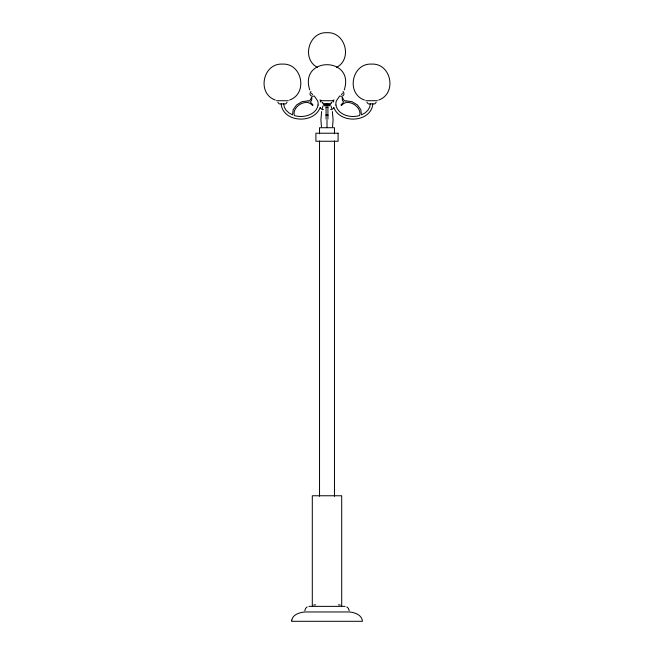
<?xml version="1.0" encoding="UTF-8"?>
<svg xmlns="http://www.w3.org/2000/svg" width="654" height="654" viewBox="0 0 654 654"><rect width="100%" height="100%" fill="white"/><g stroke="black" fill="none" stroke-linecap="round" stroke-linejoin="round"><path stroke-width="0.98" d="M372.854 103.888C371.161 122.641 339.794 124.317 333.834 107.395A6.605 6.605 0 0 1 333.148 108.523L331.627 109.749L330.622 109.373M370.27 103.888L369.755 106.962L368.071 110.052L365.226 112.799L361.466 114.883L360.812 109.651L357.403 104.918L352.007 101.681L346.08 100.888M324.466 104.06L324.319 105.858M321.637 111.564L320.893 119.829L321.457 126.745M318.057 105.016C316.789 112.807 308.075 116.567 300.93 116.486A22.727 22.727 0 0 1 294.349 115.537C293.082 111.646 295.567 107.616 298.608 105.319A14.298 14.298 0 0 1 303.701 102.825C307.127 101.525 310.388 103.013 312.686 105.523C314.631 105 308.41 102.049 311.157 100.953A1.504 1.504 0 0 0 311.582 100.397C312.587 92.1 310.527 102.825 308.108 100.904M332.543 126.745L333.107 119.829L332.363 111.564M304.789 610.697L305.647 608.318L307.192 606.912M333.671 100.961L333.45 102.04A23.683 23.683 0 0 0 332.641 100.356M322.25 108.515L323.019 105.899M331.603 103.119L331.848 102.408M344.249 89.925C355.147 56.301 298.853 56.301 309.751 89.925M342.524 93.146L341.429 94.617M310.961 91.462L310.838 91.617A4.218 4.218 0 0 0 310.135 93.22L310.078 94.217A2.109 2.109 0 0 0 310.585 95.312L310.813 95.541A3.033 3.033 0 0 0 312.784 96.285L314.321 95.991L317.631 100.88A9.401 9.401 0 0 1 318.065 105.016M287.041 102.302L285.749 103.888L279.135 103.888L277.836 102.302M331.603 102.302L330.311 103.888L323.697 103.888L322.397 102.302M376.164 102.302L374.873 103.888L368.259 103.888L366.959 102.302M323.378 109.373L322.373 109.749L320.852 108.523A6.605 6.605 0 0 1 320.166 107.395C314.206 124.317 282.839 122.641 281.146 103.888M336.597 67.378C352.776 58.901 345.238 31.654 327 32.7C308.762 31.654 301.224 58.901 317.403 67.378M289.583 100.029C308.222 93.53 302.14 62.98 282.438 64.108C262.736 62.98 256.662 93.53 275.293 100.029M378.707 100.029C397.338 93.53 391.264 62.98 371.562 64.108C351.86 62.98 345.778 93.53 364.417 100.029M313.642 605.024L315.563 604.827M345.892 100.904C343.473 102.825 341.421 92.1 342.418 100.397A1.504 1.504 0 0 0 342.843 100.953C345.59 102.049 339.369 105 341.314 105.523C343.612 103.013 346.873 101.517 350.299 102.825A14.298 14.298 0 0 1 355.384 105.327C358.433 107.608 360.918 111.646 359.643 115.529A22.727 22.727 0 0 1 353.07 116.477C345.925 116.575 337.211 112.799 335.943 105.016M276.552 100.724L288.324 100.724M321.114 100.724L332.886 100.724M365.676 100.724L377.448 100.724M323.468 104.803L326.747 104.803M327.253 104.803L330.532 104.803M326.068 105.449L327.924 105.449M326.068 107.395L327.924 107.395M326.068 114.883L326.648 114.883M327.343 114.883L327.924 114.883M326.068 115.529L326.648 115.529M327.343 115.529L327.924 115.529M308.95 606.364L345.05 606.364M307.92 100.888L301.993 101.681L296.597 104.918L293.188 109.651L292.534 114.883L288.774 112.799L285.929 110.052L284.245 106.962L283.73 103.888M338.437 604.827L340.358 605.024M346.808 606.912L348.353 608.318L349.211 610.697M312.571 94.617L311.476 93.146M343.039 91.462L343.162 91.617A4.218 4.218 0 0 1 343.865 93.22L343.922 94.217A2.109 2.109 0 0 1 343.415 95.312L343.187 95.541A3.033 3.033 0 0 1 341.216 96.285L339.679 95.991L336.369 100.88A9.401 9.401 0 0 0 335.935 105.016M322.152 102.408L322.397 103.119M330.981 105.899L331.75 108.515M320.329 100.961L320.55 102.04A23.683 23.683 0 0 1 321.359 100.356M329.681 105.858L329.534 104.06M341.699 605.874L341.699 495.765L312.301 495.765L312.301 605.874M334.464 133.841L334.464 127.718L319.536 127.718L319.536 133.841M334.464 140.986L334.464 496.28M327.924 103.585L327.924 119.044M327 119.829L327 127.718M326.068 103.585L326.068 119.044M319.536 140.986L319.536 496.28M333.548 100.929A14.707 14.707 0 0 1 333.941 99.8M320.059 99.8A14.707 14.707 0 0 1 320.452 100.929M291.782 620.106L291.529 621.3L362.471 621.3C361.899 614.842 354.869 612.446 349.375 611.964L304.625 611.964C299.557 612.577 292.992 614.294 291.782 620.106M338.093 133.22L315.907 133.22L315.907 141.248L338.093 141.248L338.093 133.22"/></g></svg>
